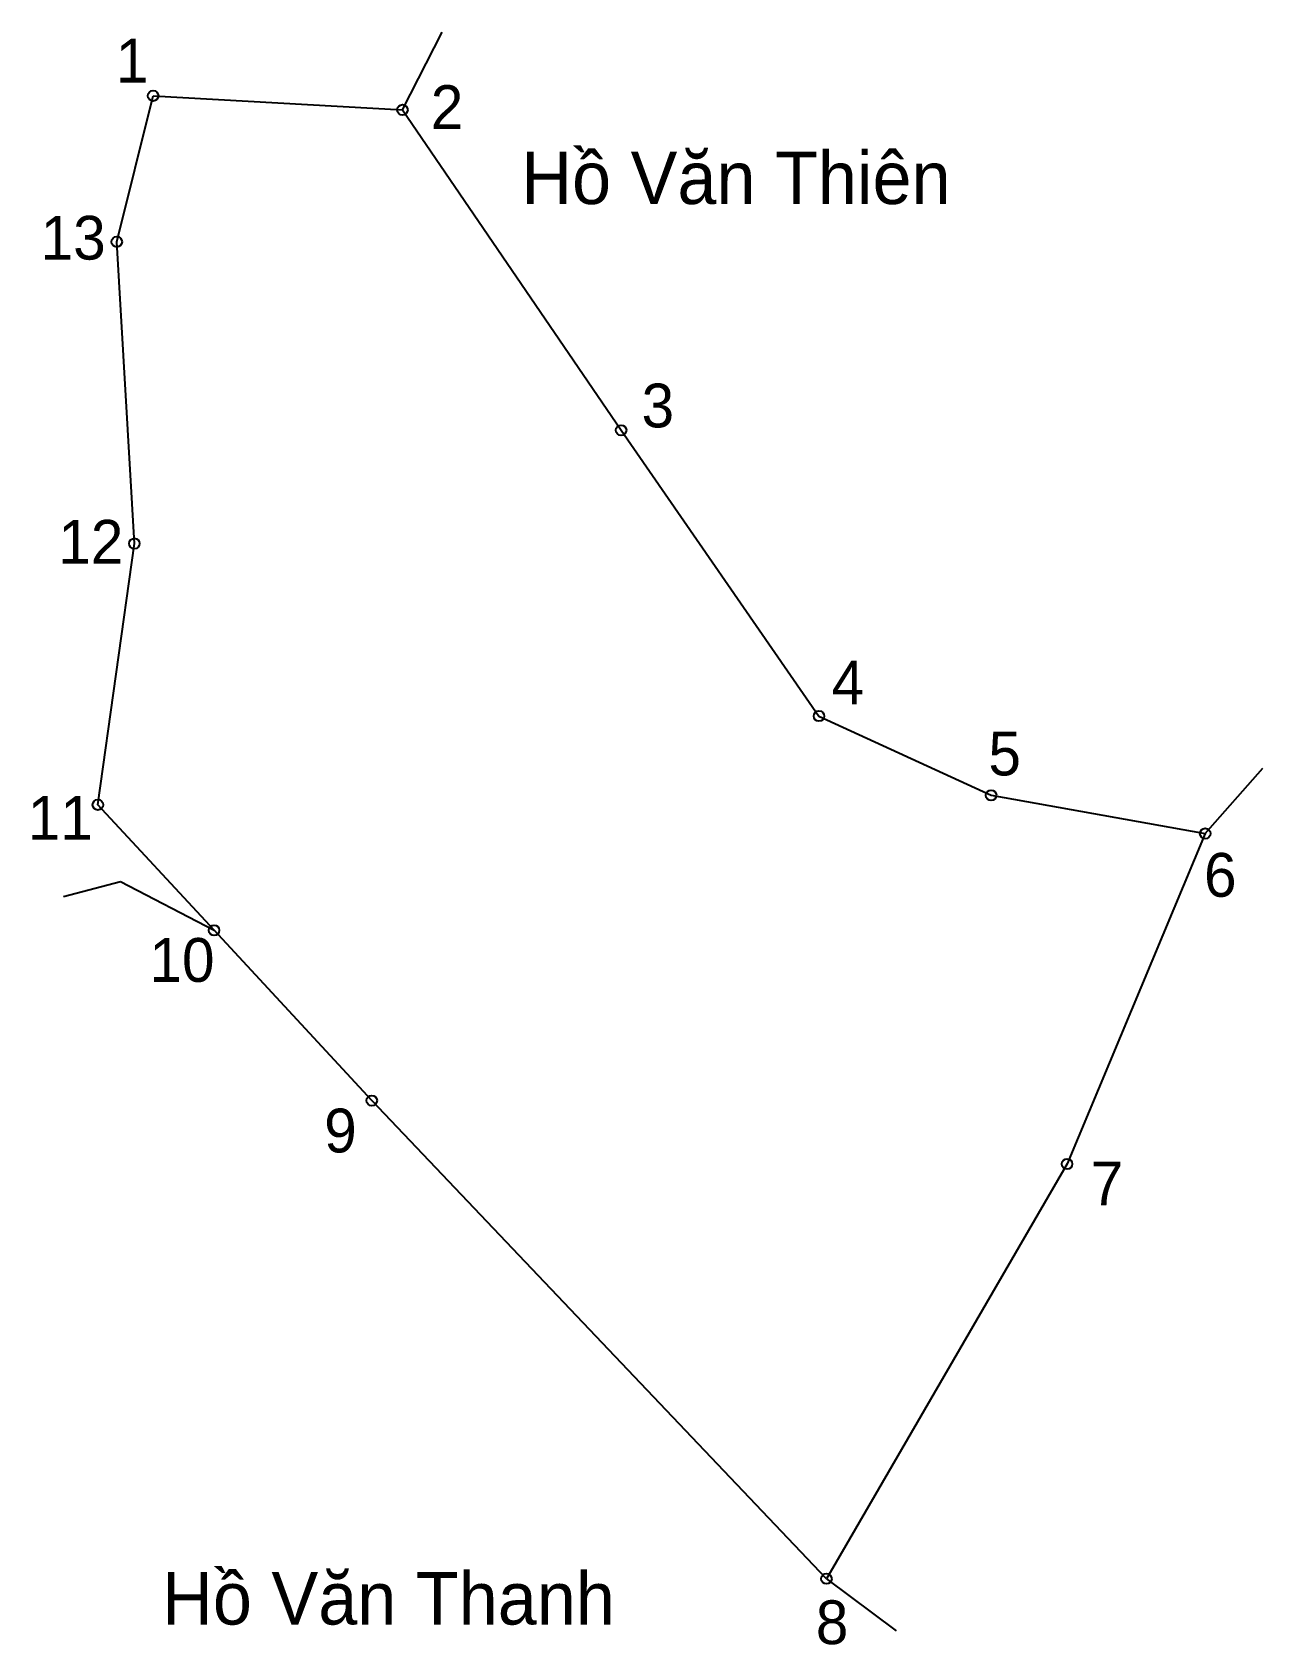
# Model space of a CAD drawing. Extents: x 546463 to 546592, y 1825639 to 1825808.
import ezdxf

# ---------------------------------------------------------------- set-up
doc = ezdxf.new("R2010")
doc.units = 0
for name, color, linetype in [('CanhThua', 7, 'Continuous'), ('MocDinhThua', 7, 'Continuous'), ('RauThua', 7, 'Continuous'), ('SoHieuDinhThua', 7, 'Continuous'), ('TenChuLanCan', 7, 'Continuous')]:
    doc.layers.add(name, color=color, linetype=linetype)

msp = doc.modelspace()

# ---------------------------------------------------------------- linework, layer by layer
at = {"layer": 'CanhThua'}
for p, q in [((546471.95, 1825786.17), (546475.75, 1825801.44)), ((546475.75, 1825801.44), (546501.84, 1825799.97)), ((546501.84, 1825799.97), (546524.72, 1825766.46)), ((546473.79, 1825754.61), (546471.95, 1825786.17)), ((546524.72, 1825766.46), (546545.42, 1825736.57)), ((546469.97, 1825727.29), (546473.79, 1825754.61)), ((546545.42, 1825736.57), (546563.43, 1825728.28)), ((546482.13, 1825714.16), (546469.97, 1825727.29)), ((546563.43, 1825728.28), (546585.83, 1825724.28)), ((546585.83, 1825724.28), (546571.38, 1825689.72)), ((546498.63, 1825696.35), (546482.13, 1825714.16)), ((546546.2, 1825646.34), (546498.63, 1825696.35)), ((546571.38, 1825689.72), (546546.2, 1825646.34))]:
    msp.add_line(p, q, dxfattribs=at)
at = {"layer": 'MocDinhThua'}
for centre in [(546475.75, 1825801.44), (546501.84, 1825799.97), (546471.95, 1825786.17), (546524.72, 1825766.46), (546473.79, 1825754.61), (546545.42, 1825736.57), (546563.43, 1825728.28), (546469.97, 1825727.29), (546585.83, 1825724.28), (546482.13, 1825714.16), (546498.63, 1825696.35), (546571.38, 1825689.72), (546546.2, 1825646.34)]:
    msp.add_circle(centre, 0.549, dxfattribs=at)
at = {"layer": 'RauThua'}
for p, q in [((546501.84, 1825799.97), (546506.01, 1825808.09)), ((546585.83, 1825724.28), (546591.86, 1825731.13)), ((546466.37, 1825717.71), (546472.35, 1825719.27)), ((546472.35, 1825719.27), (546482.13, 1825714.16)), ((546546.2, 1825646.34), (546553.5, 1825640.9))]:
    msp.add_line(p, q, dxfattribs=at)

# ---------------------------------------------------------------- texts
at = {"layer": 'SoHieuDinhThua'}
for s, height, p in [('1', 4.58, (546471.85, 1825802.83)), ('2', 4.58, (546504.8, 1825797.97)), ('13', 4.577, (546463.98, 1825784.31)), ('3', 4.58, (546526.86, 1825766.76)), ('12', 4.577, (546465.83, 1825752.51)), ('4', 4.58, (546546.74, 1825737.79)), ('5', 4.58, (546563.15, 1825730.36)), ('11', 4.577, (546462.64, 1825723.63)), ('6', 4.58, (546585.71, 1825717.67)), ('10', 4.577, (546475.37, 1825708.77)), ('9', 4.58, (546493.65, 1825690.93)), ('7', 4.58, (546573.85, 1825685.39)), ('8', 4.58, (546545.09, 1825639.5))]:
    msp.add_text(s, height=height, dxfattribs=at).set_placement(p)
at = {"layer": 'TenChuLanCan'}
for s, p in [('Hồ Văn Thiên', (546514.28, 1825790.12)), ('Hồ Văn Thanh', (546476.7, 1825641.55))]:
    msp.add_text(s, height=5.4928, dxfattribs=at).set_placement(p)

doc.saveas('drawing.dxf')
